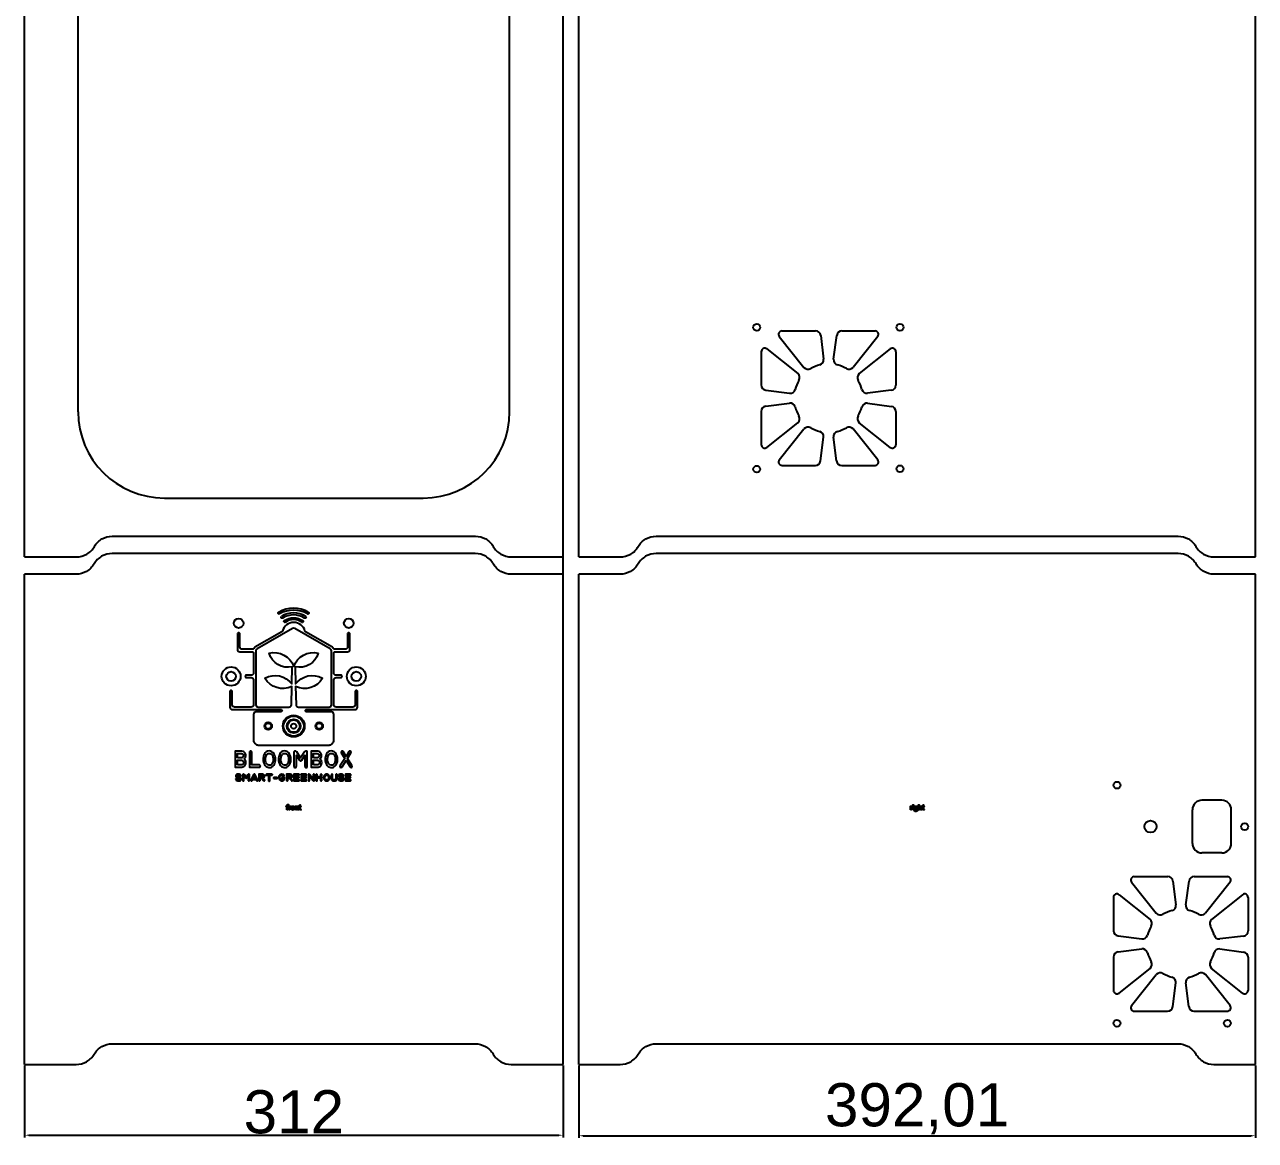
# Model space of a CAD drawing. Header units: millimetres. Extents: x -91 to 6779, y -36 to 1655.
# Drawn here: x 432 to 1145, y -36 to 611 of the extents above; entities that cross this region are included whole.
import ezdxf

# ---------------------------------------------------------------- set-up
doc = ezdxf.new("R2010")
doc.units = ezdxf.units.MM
doc.layers.add('Layer_0', color=7, linetype='Continuous')
doc.styles.get("Standard").update_dxf_attribs({"font": 'arial.ttf'})
doc.dimstyles.new('ISO-25', dxfattribs={"dimtxt": 2.5, "dimasz": 2.5, "dimexe": 1.25, "dimexo": 0.625, "dimtad": 1, "dimtxsty": 'Standard', "dimcen": 2.5, "dimadec": 0, "dimazin": 0, "dimtfac": 1, "dimtmove": 0, "dimatfit": 3, "dimfxl": 1, "dimarcsym": 0})

# ---------------------------------------------------------------- blocks, each defined once
blk = doc.blocks.new('*D86')
at = {"layer": 'Defpoints', "color": 0, "transparency": 16777216}
for p in [(431.71, 8.01), (743.71, 8.01), (743.71, -32.99)]:
    blk.add_point(p, dxfattribs=at)
at = {"layer": 'Layer_0', "color": 0, "lineweight": -2, "transparency": 16777216}
for p, q in [((431.71, 7.38), (431.71, -34.24)), ((743.71, 7.38), (743.71, -34.24)), ((434.21, -32.99), (741.21, -32.99))]:
    blk.add_line(p, q, dxfattribs=at)
at = {"layer": 'Layer_0', "color": 0, "transparency": 16777216}
for points in [[(434.21, -32.58), (434.21, -33.41), (431.71, -32.99)], [(741.21, -32.58), (741.21, -33.41), (743.71, -32.99)]]:
    blk.add_solid(points, dxfattribs=at)
at = {"layer": 'Layer_0', "color": 0, "transparency": 16777216, "insert": (587.71, -19.59), "char_height": 25, "attachment_point": 5}
blk.add_mtext('312', dxfattribs=at)
blk = doc.blocks.new('*D87')
at = {"layer": 'Defpoints', "color": 0, "transparency": 16777216}
for p in [(752.81, 8.01), (1144.82, 8.01), (1144.82, -33.31)]:
    blk.add_point(p, dxfattribs=at)
at = {"layer": 'Layer_0', "color": 0, "lineweight": -2, "transparency": 16777216}
for p, q in [((752.81, 7.38), (752.81, -34.56)), ((1144.82, 7.38), (1144.82, -34.56)), ((755.31, -33.31), (1142.32, -33.31))]:
    blk.add_line(p, q, dxfattribs=at)
at = {"layer": 'Layer_0', "color": 0, "transparency": 16777216}
for points in [[(755.31, -32.89), (755.31, -33.73), (752.81, -33.31)], [(1142.32, -32.89), (1142.32, -33.73), (1144.82, -33.31)]]:
    blk.add_solid(points, dxfattribs=at)
at = {"layer": 'Layer_0', "color": 0, "transparency": 16777216, "insert": (948.82, -17.66), "char_height": 25, "attachment_point": 5}
blk.add_mtext('392,01', dxfattribs=at)

msp = doc.modelspace()

# ---------------------------------------------------------------- linework, layer by layer
at = {"layer": 'Layer_0'}
for p, q in [((431.711, 302.256), (431.711, 936.456)), ((743.711, 8.01), (743.711, 936.456)), ((752.811, 302.256), (752.811, 936.376)), ((1144.821, 302.256), (1144.821, 936.456)), ((462.718, 386.354), (462.704, 876.354)), ((712.712, 386.356), (712.712, 876.356)), ((868.985, 430.008), (883.285, 412.082)), ((870.548, 433.256), (889.977, 433.256)), ((892.954, 430.628), (894.674, 416.883)), ((900.424, 416.888), (902.275, 430.655)), ((905.249, 433.256), (924.462, 433.256)), ((926.026, 430.008), (911.726, 412.082)), ((858.505, 421.213), (858.505, 401.896)), ((861.753, 422.776), (879.679, 408.476)), ((933.258, 422.776), (915.332, 408.476)), ((936.505, 421.213), (936.505, 401.784)), ((861.124, 398.92), (874.887, 397.155)), ((933.878, 398.807), (920.132, 397.087)), ((858.505, 386.616), (858.505, 367.299)), ((861.124, 389.591), (874.887, 391.356)), ((920.138, 391.337), (933.905, 389.485)), ((936.505, 386.512), (936.505, 367.299)), ((861.753, 365.735), (879.679, 380.035)), ((933.258, 365.735), (915.332, 380.035)), ((868.985, 358.503), (883.285, 376.429)), ((892.841, 357.874), (894.606, 371.637)), ((902.17, 357.874), (900.405, 371.637)), ((926.026, 358.503), (911.726, 376.429)), ((870.548, 355.256), (889.865, 355.256)), ((905.145, 355.256), (924.462, 355.256)), ((512.718, 336.356), (587.711, 336.356)), ((587.711, 336.356), (662.712, 336.356)), ((431.711, 8.01), (431.711, 292.21)), ((752.811, 8.01), (752.811, 292.21)), ((1144.821, 8.01), (1144.821, 292.21)), ((1125.362, 161.173), (1113.862, 161.173)), ((1108.362, 136.173), (1108.362, 155.673)), ((1130.862, 136.173), (1130.862, 155.673)), ((1125.362, 130.673), (1113.862, 130.673)), ((1074.655, 116.923), (1094.084, 116.923)), ((1097.061, 114.296), (1098.781, 100.55)), ((1104.531, 100.556), (1106.383, 114.323)), ((1109.356, 116.923), (1128.569, 116.923)), ((1073.092, 113.676), (1087.392, 95.75)), ((1130.133, 113.676), (1115.833, 95.75)), ((1062.612, 104.88), (1062.612, 85.563)), ((1065.86, 106.444), (1083.786, 92.144)), ((1137.365, 106.444), (1119.439, 92.144)), ((1140.612, 104.88), (1140.612, 85.452)), ((1065.231, 82.588), (1078.994, 80.823)), ((1137.985, 82.475), (1124.239, 80.755)), ((1065.231, 73.259), (1078.994, 75.024)), ((1124.245, 75.004), (1138.012, 73.153)), ((1062.612, 70.283), (1062.612, 50.966)), ((1140.612, 70.18), (1140.612, 50.966)), ((1065.86, 49.403), (1083.786, 63.703)), ((1073.092, 42.171), (1087.392, 60.097)), ((1130.133, 42.171), (1115.833, 60.097)), ((1137.365, 49.403), (1119.439, 63.703)), ((1096.948, 41.542), (1098.713, 55.305)), ((1106.277, 41.542), (1104.512, 55.305)), ((1074.655, 38.923), (1093.972, 38.923)), ((1109.252, 38.923), (1128.569, 38.923)), ((737.711, 8.01), (743.711, 8.01))]:
    msp.add_line(p, q, dxfattribs=at)
for points in [[(431.711, 302.256), (461.711, 302.256), (461.711, 302.256, 0.1316789), (467.761, 303.877), (467.761, 303.877, 0.1316001), (472.19, 308.306), (472.19, 308.306, -0.1316364), (476.546, 312.662), (476.546, 312.662, -0.1316073), (482.496, 314.256), (692.926, 314.256), (692.926, 314.256, -0.131608), (698.876, 312.662), (698.876, 312.662, -0.1316356), (703.232, 308.306), (703.232, 308.306, 0.1316014), (707.661, 303.877), (707.661, 303.877, 0.1316794), (713.711, 302.256), (743.711, 302.256)], [(752.811, 302.256), (776.811, 302.256), (776.811, 302.256, 0.1316742), (782.861, 303.877), (782.861, 303.877, 0.1315982), (787.29, 308.306), (787.29, 308.306, -0.1316389), (791.646, 312.662), (791.646, 312.662, -0.1316069), (797.596, 314.256), (1100.026, 314.256), (1100.026, 314.256, -0.1316106), (1105.976, 312.662), (1105.976, 312.662, -0.1316407), (1110.332, 308.306), (1110.332, 308.306, 0.1315963), (1114.761, 303.877), (1114.761, 303.877, 0.1316742), (1120.811, 302.256), (1144.821, 302.256)], [(743.711, 292.21), (713.611, 292.21), (713.611, 292.21, -0.1316088), (707.661, 293.804), (707.661, 293.804, -0.1315313), (703.305, 298.16), (703.305, 298.16, 0.1316598), (698.876, 302.589), (698.876, 302.589, 0.1316806), (692.826, 304.21), (482.396, 304.21), (482.396, 304.21, 0.1316799), (476.346, 302.589), (476.346, 302.589, 0.131658), (471.917, 298.16), (471.917, 298.16, -0.1315315), (467.561, 293.804), (467.561, 293.804, -0.1316083), (461.611, 292.21), (431.711, 292.21)], [(1144.821, 292.21), (1120.811, 292.21), (1120.811, 292.21, -0.1316069), (1114.861, 293.804), (1114.861, 293.804, -0.1315276), (1110.505, 298.16), (1110.505, 298.16, 0.1316674), (1106.076, 302.589), (1106.076, 302.589, 0.1316806), (1100.026, 304.21), (797.596, 304.21), (797.596, 304.21, 0.1316788), (791.546, 302.589), (791.546, 302.589, 0.131663), (787.117, 298.16), (787.117, 298.16, -0.1315327), (782.761, 293.804), (782.761, 293.804, -0.1316069), (776.811, 292.21), (752.811, 292.21)], [(596.166, 270.127, -0.2816604), (596.473, 269.641, -0.2816677), (596.18, 269.146, -0.2816781), (595.606, 269.182, 0.2722784), (579.461, 269.182, -0.2816751), (578.887, 269.146, -0.2816732), (578.595, 269.641, -0.2816659), (578.902, 270.127)], [(596.238, 270.084, 0.2750296), (578.829, 270.084)], [(564.448, 249.124, -0.3178384), (563.801, 248.667), (557.78, 248.667, -0.4142136), (556.408, 250.04), (556.408, 257.589, 0.4142136), (555.721, 258.276, 0.4142136), (555.035, 257.589), (555.035, 248.667, 0.4142136), (556.408, 247.294), (563.683, 247.294, -0.4142136), (564.369, 246.608), (564.369, 235.052, -0.4142136), (562.997, 233.679), (560.251, 233.679, 0.4142136), (559.565, 232.993, 0.4142136), (560.251, 232.307), (562.997, 232.307, -0.4142136), (564.369, 230.934), (564.369, 216.521, -0.4142136), (562.997, 215.148), (553.388, 215.148, -0.4142136), (552.015, 216.521), (552.015, 224.071, 0.4142136), (551.329, 224.757, 0.4142136), (550.642, 224.071), (550.642, 215.148, 0.4142136), (552.015, 213.775), (564.369, 213.775), (580.155, 213.775, -0.4142136), (580.842, 213.089, -0.4142136), (580.155, 212.403), (565.742, 212.403, 0.4142136), (564.369, 211.03), (564.369, 195.93, 0.4142136), (567.115, 193.185), (608.106, 193.185, 0.4142136), (610.851, 195.93), (610.851, 211.03, 0.4142136), (609.479, 212.403), (595.065, 212.403, -0.4142136), (594.379, 213.089, -0.4142136), (595.065, 213.775), (610.851, 213.775), (623.206, 213.775, 0.4142136), (624.578, 215.148), (624.578, 224.071, 0.4142136), (623.892, 224.757, 0.4142136), (623.206, 224.071), (623.206, 216.521, -0.4142136), (621.833, 215.148), (612.224, 215.148, -0.4142136), (610.851, 216.521), (610.851, 230.923, -0.4142136), (612.224, 232.296), (614.97, 232.296, 0.4142136), (615.656, 232.982), (615.656, 232.993, 0.4142136), (614.97, 233.679), (612.224, 233.679, -0.4142136), (610.851, 235.052), (610.851, 246.608, -0.4142136), (611.538, 247.294), (618.813, 247.294, 0.4142136), (620.186, 248.667), (620.186, 257.589, 0.4142136), (619.499, 258.276, 0.4142136), (618.813, 257.589), (618.813, 250.04, -0.4142136), (617.44, 248.667), (611.42, 248.667, -0.3178384), (610.773, 249.124, 0.1803995), (610.157, 249.86), (594.488, 258.77, -0.2051404), (594.161, 259.201, 0.3435269), (587.659, 264.295, 0.3435265), (581.129, 259.237, -0.2036928), (580.803, 258.81), (565.064, 249.86, 0.1804057), (564.448, 249.124)], [(594.521, 267.728, -0.2768885), (594.802, 267.237, -0.2768662), (594.501, 266.758, -0.276882), (593.937, 266.798, 0.2868499), (581.13, 266.798, -0.2768763), (580.566, 266.758, -0.2768773), (580.265, 267.237, -0.2768886), (580.546, 267.728)], [(594.568, 267.698, 0.2892058), (580.5, 267.698)], [(592.258, 264.4, 0.3152987), (582.81, 264.4, -0.4142079), (582.045, 264.534, -0.4142146), (582.18, 265.299, -0.3152992), (592.888, 265.299, -0.4142136), (593.023, 264.534, -0.4142182), (592.258, 264.4)], [(601.864, 246.444, -0.3910216), (588.496, 238.513), (588.704, 228.568, -0.3833742), (604.27, 231.941, -0.3944475), (588.734, 227.126), (588.955, 216.492, 0.4081257), (590.327, 215.148), (608.106, 215.148, 0.4142136), (609.479, 216.521), (609.479, 247.78, 0.2678427), (608.793, 248.968), (588.269, 260.764, 0.2669629), (586.901, 260.764), (566.43, 248.993, 0.2684197), (565.742, 247.803), (565.742, 216.521, 0.4142136), (567.115, 215.148), (584.893, 215.148, 0.4081257), (586.266, 216.492), (586.487, 227.126, -0.3944479), (570.951, 231.941, -0.3833743), (586.517, 228.568), (586.724, 238.513, -0.3910218), (573.356, 246.444, -0.3843518), (587.61, 238.74, -0.384352), (601.864, 246.444)], [(557.311, 180.327), (557.652, 180.359, 0.0920249), (558.78, 180.698, 0.1879432), (559.767, 181.841, 0.1415779), (559.852, 183.888, 0.2205733), (558.899, 185.102), (559.118, 185.291, 0.1822879), (559.817, 186.744, 0.1198414), (559.635, 188.124, 0.1980298), (558.349, 189.419, 0.1032378), (556.825, 189.706), (553.723, 189.706), (553.723, 180.317), (556.947, 180.317), (557.311, 180.327)], [(555.082, 185.808), (555.082, 188.306), (556.825, 188.306, -0.1102097), (557.797, 188.121, -0.3117578), (558.473, 187.05, -0.1609078), (558.26, 186.293, -0.1917235), (557.474, 185.851, -0.045282), (556.96, 185.808), (555.082, 185.808)], [(567.766, 180.314), (567.906, 180.347, 0.3019753), (568.283, 180.839, 0.1661392), (568.197, 181.413, 0.232441), (567.766, 181.665), (567.604, 181.676), (563.318, 181.676), (563.318, 188.99, 0.1944348), (563.15, 189.517, 0.2080638), (562.646, 189.693, 0.204924), (562.131, 189.517, 0.1977136), (561.959, 188.99), (561.959, 180.303), (567.604, 180.303), (567.766, 180.314)], [(573.731, 180.131, 0.1046244), (574.839, 180.434, 0.1195235), (576.065, 181.545, 0.1435253), (577.069, 184.215, 0.1120503), (576.722, 187.098, 0.0979814), (575.708, 188.752, 0.296666), (572.456, 189.623, 0.1447669), (571.074, 188.586, 0.1168845), (570.035, 186.268, 0.1080004), (570.092, 183.343, 0.1504968), (571.578, 180.833, 0.1985021), (573.731, 180.131)], [(573.4, 181.529), (573.272, 181.542, -0.1825414), (572.021, 182.262, -0.1241939), (571.533, 183.11, -0.0806267), (571.28, 184.91, -0.0870696), (571.574, 186.792, -0.0872136), (572.115, 187.772, -0.2692914), (573.649, 188.359, -0.2214887), (575.038, 187.465, -0.1172458), (575.69, 185.585, -0.0947455), (575.533, 183.363, -0.1420822), (574.687, 181.961, -0.2050229), (573.4, 181.529)], [(582.654, 180.131, 0.1900519), (584.561, 181.034, 0.0856618), (585.597, 182.589, 0.1004692), (586.023, 184.91, 0.091895), (585.645, 187.098, 0.0979944), (584.631, 188.752, 0.2966672), (581.379, 189.623, 0.1447673), (579.997, 188.586, 0.1168848), (578.958, 186.268, 0.1080001), (579.015, 183.343, 0.1504963), (580.5, 180.833, 0.1985025), (582.654, 180.131)], [(582.323, 181.529), (582.195, 181.542, -0.1825408), (580.943, 182.262, -0.1241942), (580.456, 183.11, -0.0806273), (580.203, 184.91, -0.0870701), (580.496, 186.792, -0.0872137), (581.037, 187.772, -0.2692911), (582.572, 188.359, -0.2214886), (583.961, 187.465, -0.117246), (584.612, 185.585, -0.0947456), (584.456, 183.363, -0.1420819), (583.609, 181.961, -0.2050224), (582.323, 181.529)], [(594.983, 180.204), (595.122, 180.237, 0.2488458), (595.465, 180.589, 0.0784833), (595.508, 180.896), (595.508, 188.923, 0.2942711), (595.073, 189.662, 0.2778004), (594.22, 189.505, 0.0679527), (593.915, 189.17), (591.639, 185.808), (589.369, 189.178, 0.3872276), (588.069, 189.551, 0.2368557), (587.791, 189.095), (587.78, 188.924), (587.78, 180.897, 0.2005364), (587.955, 180.369, 0.2020634), (588.48, 180.193, 0.2050925), (588.995, 180.369, 0.1978905), (589.166, 180.897), (589.166, 187.373), (590.912, 184.403, 0.1997463), (591.411, 184.02, 0.1997468), (592.034, 184.105, 0.1084711), (592.378, 184.441), (594.135, 187.306), (594.135, 180.897, 0.1976443), (594.307, 180.369, 0.2050616), (594.822, 180.193), (594.983, 180.204)], [(601.238, 180.327, 0.0819623), (602.46, 180.582, 0.2500464), (603.776, 182.105, 0.1197805), (603.778, 183.888, 0.220572), (602.826, 185.102), (603.044, 185.291, 0.1822883), (603.743, 186.744, 0.1199854), (603.562, 188.124, 0.1980418), (602.275, 189.419, 0.1032379), (600.751, 189.706), (597.65, 189.706), (597.65, 180.317), (600.874, 180.317), (601.238, 180.327)], [(599.009, 185.808), (599.009, 188.306), (600.751, 188.306, -0.1102093), (601.724, 188.121, -0.3117582), (602.399, 187.05, -0.1609096), (602.186, 186.293, -0.1917228), (601.4, 185.851, -0.0452823), (600.886, 185.808), (599.009, 185.808)], [(609.696, 180.131, 0.190051), (611.603, 181.034, 0.0856611), (612.639, 182.589, 0.1004686), (613.065, 184.91, 0.0918947), (612.687, 187.098, 0.0979945), (611.673, 188.752, 0.2966661), (608.421, 189.623, 0.1447672), (607.039, 188.586, 0.1168845), (606, 186.268, 0.1079998), (606.057, 183.343, 0.1504968), (607.543, 180.833, 0.1985034), (609.696, 180.131)], [(609.365, 181.529), (609.237, 181.542, -0.1825337), (607.985, 182.262, -0.1241931), (607.498, 183.11, -0.0806272), (607.245, 184.91, -0.0870546), (607.539, 186.792, -0.0872136), (608.079, 187.772, -0.2692909), (609.614, 188.359, -0.2214883), (611.003, 187.465, -0.1172462), (611.654, 185.585, -0.0947463), (611.498, 183.363, -0.1420818), (610.651, 181.961, -0.2050234), (609.365, 181.529)], [(620.914, 180.234, 0.2840787), (621.485, 180.777, 0.2046678), (621.382, 181.274), (618.766, 185.379), (620.78, 188.647, 0.3808962), (620.67, 189.499, 0.3498787), (619.795, 189.601, 0.0977196), (619.641, 189.436), (617.967, 186.57), (616.288, 189.443, 0.2723965), (615.773, 189.706, 0.4003733), (615.043, 189.017, 0.1412435), (615.154, 188.647), (617.17, 185.377), (614.526, 181.274, 0.3855834), (614.633, 180.424, 0.3376052), (615.502, 180.319, 0.0977208), (615.652, 180.472), (617.965, 184.185), (620.251, 180.477, 0.2645499), (620.781, 180.221), (620.914, 180.234)], [(555.082, 181.717), (555.082, 184.408), (556.88, 184.408, -0.1101746), (557.926, 184.216, -0.283791), (558.59, 183.208, -0.1485258), (558.435, 182.344, -0.2050542), (557.669, 181.8, -0.0648026), (556.948, 181.717), (555.082, 181.717)], [(555.793, 172.411), (555.985, 172.424, 0.1197502), (556.86, 172.682), (557.031, 172.826), (557.159, 172.993), (557.243, 173.178), (557.278, 173.375), (557.287, 173.516), (557.27, 173.654), (557.228, 173.788), (557.161, 173.914), (557.071, 174.031), (556.961, 174.136), (556.83, 174.228), (556.681, 174.304, 0.0339578), (555.474, 174.711), (555.274, 174.78, -0.1401513), (554.77, 175.086), (554.727, 175.157), (554.703, 175.23), (554.695, 175.306), (554.705, 175.38), (554.731, 175.452), (554.772, 175.519), (554.83, 175.58), (554.902, 175.633, -0.20594), (556.09, 175.654), (556.21, 175.587), (556.311, 175.503), (556.39, 175.405), (556.444, 175.296), (556.486, 175.227, 0.2830957), (556.949, 175.179), (557.036, 175.236), (557.092, 175.312), (557.112, 175.399), (557.093, 175.488), (557.005, 175.67), (556.876, 175.834), (556.71, 175.974), (556.511, 176.087, 0.129619), (555.49, 176.304, 0.1214656), (554.499, 176.075), (554.386, 176.003), (554.287, 175.92), (554.202, 175.829), (554.132, 175.73), (554.078, 175.626), (554.041, 175.516), (554.021, 175.403), (554.019, 175.287), (554.029, 175.166), (554.057, 175.048), (554.103, 174.935), (554.165, 174.827), (554.243, 174.727), (554.336, 174.634), (554.443, 174.55), (554.564, 174.477), (554.73, 174.389), (555.96, 173.975, -0.1164408), (556.497, 173.694, -0.2945478), (556.569, 173.378), (556.52, 173.267), (556.438, 173.171), (556.328, 173.094), (556.196, 173.042, -0.1535349), (555.132, 173.047), (554.959, 173.141), (554.809, 173.256), (554.685, 173.389), (554.592, 173.539), (554.551, 173.594, 0.3255939), (554.149, 173.613), (554.049, 173.535), (553.992, 173.438), (553.98, 173.33), (554.019, 173.223, 0.127065), (554.686, 172.611, 0.1364404), (555.793, 172.411)], [(561.727, 172.439), (561.796, 172.452), (561.886, 172.494), (561.95, 172.557), (561.986, 172.632), (561.989, 172.715), (561.989, 175.926, 0.2367414), (561.895, 176.146, 0.1762916), (561.632, 176.245), (561.499, 176.224), (561.378, 176.179), (561.274, 176.112), (561.193, 176.025), (560.056, 174.68), (558.922, 176.028, 0.1960823), (558.603, 176.211, 0.1752793), (558.22, 176.145, 0.2375692), (558.128, 175.926), (558.128, 172.715, 0.2391404), (558.188, 172.531, 0.1791188), (558.395, 172.439), (558.502, 172.429), (558.604, 172.445), (558.697, 172.484), (558.772, 172.544, 0.1530742), (558.821, 172.715), (558.821, 175.306), (559.693, 174.118, 0.1868043), (559.942, 173.965, 0.1634463), (560.254, 173.999, 0.1055226), (560.426, 174.133), (561.303, 175.279), (561.303, 172.715, 0.238647), (561.361, 172.532, 0.1789615), (561.566, 172.439, 0.0534978), (561.727, 172.439)], [(566.506, 172.433), (566.568, 172.447), (566.673, 172.493), (566.748, 172.563), (566.788, 172.65), (566.786, 172.745), (566.768, 172.802), (565.176, 176.082), (565.136, 176.144), (565.079, 176.196), (565.007, 176.233), (564.924, 176.255, 0.2469394), (564.452, 176.152), (564.392, 176.062), (562.867, 172.794, 0.2471199), (562.877, 172.586, 0.1946447), (563.071, 172.448, 0.1690849), (563.337, 172.449, 0.2081877), (563.516, 172.605), (563.764, 173.121), (565.871, 173.121), (566.144, 172.57), (566.207, 172.498), (566.294, 172.449), (566.397, 172.426), (566.506, 172.433)], [(570.545, 172.44), (570.608, 172.456), (570.72, 172.514), (570.795, 172.597), (570.828, 172.697), (570.813, 172.803, 0.0777241), (570.761, 172.883), (569.696, 174.038), (569.852, 174.049, 0.1439197), (570.234, 174.221), (570.385, 174.311), (570.517, 174.415), (570.628, 174.533), (570.717, 174.661), (570.782, 174.798), (570.822, 174.941), (570.837, 175.089), (570.824, 175.24), (570.78, 175.447), (570.689, 175.637), (570.557, 175.808), (570.388, 175.955), (570.189, 176.074), (569.964, 176.162), (569.718, 176.214), (569.456, 176.228), (567.442, 176.228), (567.442, 172.721, 0.2382886), (567.499, 172.535, 0.1790582), (567.705, 172.439), (567.811, 172.429), (567.913, 172.445), (568.005, 172.485), (568.08, 172.546, 0.1519595), (568.128, 172.72), (568.128, 174.038), (568.908, 174.038), (570.207, 172.561), (570.269, 172.499), (570.351, 172.456), (570.445, 172.436), (570.545, 172.44)], [(568.128, 174.598), (568.128, 175.679), (569.457, 175.679, -0.1804555), (569.96, 175.523), (570.047, 175.436), (570.109, 175.338), (570.144, 175.231), (570.151, 175.12), (570.147, 175.003), (570.112, 174.892), (570.048, 174.789), (569.957, 174.698, -0.161676), (569.7, 174.598), (568.128, 174.598)], [(573.507, 172.263), (573.579, 172.277), (573.672, 172.323), (573.74, 172.389), (573.777, 172.468), (573.78, 172.556), (573.78, 175.657), (574.903, 175.657, 0.1678394), (575.142, 175.707, 0.2214895), (575.262, 175.88), (575.275, 175.968), (575.254, 176.054), (575.204, 176.131), (575.126, 176.194, 0.1054465), (574.903, 176.234), (571.943, 176.234, 0.1669711), (571.705, 176.185, 0.2198067), (571.584, 176.015), (571.572, 175.926), (571.592, 175.84), (571.643, 175.762), (571.721, 175.698, 0.1062978), (571.943, 175.657), (573.067, 175.657), (573.067, 172.556, 0.2381193), (573.126, 172.363, 0.1788351), (573.34, 172.263, 0.0545654), (573.507, 172.263)], [(580.952, 172.411), (581.07, 172.423), (581.246, 172.462), (581.412, 172.517), (581.566, 172.589), (581.706, 172.676), (581.832, 172.777), (581.94, 172.891), (582.029, 173.015), (582.098, 173.15, 0.1081434), (582.23, 173.822), (582.23, 174.455), (580.977, 174.455, 0.1672783), (580.747, 174.408, 0.2204367), (580.631, 174.242), (580.619, 174.156), (580.639, 174.073), (580.687, 173.997), (580.763, 173.935, 0.107813), (580.977, 173.895), (581.521, 173.895, -0.1396282), (581.4, 173.257), (581.348, 173.18), (581.281, 173.113), (581.201, 173.057), (581.112, 173.013), (581.015, 172.982), (580.911, 172.965), (580.805, 172.961), (580.696, 172.974), (580.465, 173.027), (580.256, 173.119), (580.077, 173.244), (579.935, 173.401), (579.849, 173.522), (579.776, 173.648), (579.716, 173.779), (579.67, 173.912), (579.637, 174.048), (579.618, 174.186), (579.613, 174.325), (579.622, 174.464), (579.648, 174.718), (579.723, 174.964), (579.845, 175.198), (580.013, 175.415), (580.111, 175.5), (580.221, 175.572), (580.342, 175.629), (580.472, 175.672), (580.608, 175.7), (580.748, 175.712), (580.891, 175.708), (581.033, 175.686, -0.1710535), (581.449, 175.451), (581.538, 175.359), (581.634, 175.293), (581.75, 175.26), (581.873, 175.262), (581.991, 175.301), (582.084, 175.368), (582.138, 175.454), (582.149, 175.551), (582.114, 175.647), (581.99, 175.804), (581.838, 175.944), (581.663, 176.064), (581.465, 176.162, 0.145999), (580.197, 176.19), (580.039, 176.129), (579.89, 176.058), (579.75, 175.976), (579.62, 175.885), (579.501, 175.784), (579.394, 175.675), (579.3, 175.559), (579.219, 175.434, 0.2435086), (579.123, 173.499, 0.0957801), (579.884, 172.679), (580.122, 172.549), (580.385, 172.46), (580.664, 172.413), (580.952, 172.411)], [(586.595, 172.44), (586.658, 172.456), (586.77, 172.514), (586.845, 172.597), (586.878, 172.697), (586.863, 172.803, 0.0806638), (586.811, 172.883), (585.746, 174.038), (585.901, 174.049, 0.1439785), (586.284, 174.221), (586.421, 174.299), (586.542, 174.39), (586.647, 174.492), (586.734, 174.604), (586.801, 174.724), (586.849, 174.85), (586.876, 174.982), (586.881, 175.117), (586.879, 175.227), (586.863, 175.336), (586.833, 175.443), (586.79, 175.546), (586.667, 175.74), (586.495, 175.911), (586.282, 176.051), (586.042, 176.152), (585.78, 176.212), (585.506, 176.228), (583.492, 176.228), (583.492, 172.721, 0.2383272), (583.549, 172.535, 0.1790341), (583.755, 172.439), (583.861, 172.429), (583.963, 172.445), (584.055, 172.485), (584.13, 172.546, 0.1519756), (584.178, 172.72), (584.178, 174.038), (584.957, 174.038), (586.256, 172.561), (586.319, 172.499), (586.401, 172.456), (586.495, 172.436), (586.595, 172.44)], [(584.178, 174.598), (584.178, 175.679), (585.507, 175.679, -0.1804029), (586.01, 175.523), (586.097, 175.436), (586.159, 175.338), (586.194, 175.231), (586.201, 175.12), (586.197, 175.003), (586.162, 174.892), (586.098, 174.789), (586.007, 174.698, -0.1612306), (585.75, 174.598), (584.178, 174.598)], [(590.66, 172.488), (590.73, 172.501), (590.819, 172.544), (590.884, 172.607), (590.921, 172.683), (590.924, 172.766, 0.2654494), (590.836, 172.973, 0.1940108), (590.579, 173.044), (588.438, 173.044), (588.438, 174.252), (590.444, 174.252, 0.1688531), (590.672, 174.302, 0.2235321), (590.784, 174.468), (590.795, 174.553), (590.776, 174.636), (590.729, 174.711), (590.654, 174.773, 0.1079904), (590.444, 174.812), (588.438, 174.812), (588.438, 175.674), (590.579, 175.674, 0.1689297), (590.806, 175.724, 0.22365), (590.918, 175.89), (590.93, 175.975), (590.911, 176.058), (590.863, 176.133), (590.789, 176.195, 0.1083329), (590.579, 176.234), (587.758, 176.234), (587.758, 172.484), (590.579, 172.484), (590.66, 172.488)], [(594.844, 172.488, 0.1787157), (595.048, 172.583, 0.2381609), (595.107, 172.766, 0.2655836), (595.02, 172.973, 0.1940886), (594.763, 173.044), (592.621, 173.044), (592.621, 174.252), (594.628, 174.252, 0.1690061), (594.856, 174.302, 0.2237823), (594.967, 174.468), (594.979, 174.553), (594.96, 174.636), (594.913, 174.711), (594.838, 174.773, 0.1081775), (594.628, 174.812), (592.621, 174.812), (592.621, 175.674), (594.763, 175.674, 0.1690534), (594.99, 175.724, 0.2238499), (595.102, 175.89), (595.114, 175.975), (595.095, 176.058), (595.047, 176.133), (594.973, 176.195, 0.1082551), (594.763, 176.234), (591.942, 176.234), (591.942, 172.484), (594.763, 172.484), (594.844, 172.488)], [(599.381, 172.433), (599.469, 172.459), (599.538, 172.507), (599.584, 172.57), (599.599, 172.644), (599.604, 172.711), (599.604, 175.963, 0.2386973), (599.546, 176.146, 0.1790557), (599.341, 176.24), (599.236, 176.25), (599.133, 176.234), (599.041, 176.195), (598.966, 176.135, 0.1542234), (598.918, 175.963), (598.918, 173.504), (596.796, 176.078), (596.69, 176.175), (596.552, 176.231), (596.398, 176.243), (596.244, 176.208), (596.186, 176.162), (596.144, 176.107), (596.122, 176.045), (596.12, 175.98), (596.12, 172.715, 0.238326), (596.176, 172.53, 0.1790358), (596.382, 172.433), (596.488, 172.424), (596.591, 172.44), (596.683, 172.48), (596.757, 172.541, 0.1517136), (596.805, 172.716), (596.805, 175.236), (598.952, 172.61), (599.028, 172.526), (599.131, 172.466), (599.251, 172.434), (599.381, 172.433)], [(603.592, 172.439, 0.1785624), (603.793, 172.534, 0.2375869), (603.85, 172.715), (603.85, 175.953, 0.2387578), (603.793, 176.132, 0.1790621), (603.592, 176.224), (603.487, 176.233), (603.386, 176.218), (603.294, 176.18), (603.219, 176.121, 0.1572089), (603.171, 175.953), (603.171, 174.713), (601.25, 174.713), (601.25, 175.953, 0.2389329), (601.193, 176.132, 0.1791592), (600.993, 176.224), (600.888, 176.233), (600.786, 176.218), (600.695, 176.18), (600.619, 176.121, 0.1570182), (600.571, 175.953), (600.571, 172.715, 0.2387379), (600.629, 172.532, 0.179052), (600.834, 172.439), (600.938, 172.429), (601.039, 172.445), (601.129, 172.484), (601.203, 172.544, 0.1524862), (601.25, 172.715), (601.25, 174.153), (603.171, 174.153), (603.171, 172.715, 0.2386458), (603.228, 172.532, 0.1789829), (603.433, 172.439, 0.0539655), (603.592, 172.439)], [(606.969, 172.417), (607.261, 172.476), (607.53, 172.579), (607.768, 172.722), (607.969, 172.902), (608.11, 173.057), (608.233, 173.221), (608.337, 173.392), (608.421, 173.569), (608.485, 173.752), (608.529, 173.939), (608.553, 174.129), (608.555, 174.321), (608.55, 174.542), (608.517, 174.761), (608.458, 174.975), (608.372, 175.182), (608.262, 175.382), (608.126, 175.572), (607.967, 175.751), (607.784, 175.918), (607.573, 176.059), (607.339, 176.164), (607.09, 176.232), (606.831, 176.265), (606.569, 176.261), (606.31, 176.219), (606.061, 176.141), (605.828, 176.024), (605.658, 175.888), (605.506, 175.741), (605.371, 175.584), (605.255, 175.418), (605.158, 175.245), (605.081, 175.065), (605.025, 174.879), (604.989, 174.689), (604.961, 174.49), (604.954, 174.291), (604.967, 174.092), (605, 173.896), (605.053, 173.702), (605.126, 173.512), (605.218, 173.327), (605.33, 173.148), (605.495, 172.941), (605.698, 172.761), (605.937, 172.609), (606.205, 172.491, 0.1021303), (606.969, 172.417)], [(606.642, 172.974), (606.517, 172.995), (606.373, 173.043), (606.239, 173.105), (606.117, 173.18), (606.009, 173.267), (605.915, 173.364), (605.837, 173.47), (605.777, 173.584), (605.734, 173.704, -0.1902578), (605.846, 175.179), (605.931, 175.321), (606.046, 175.449), (606.186, 175.558), (606.349, 175.646), (606.504, 175.687), (606.662, 175.705), (606.819, 175.702), (606.972, 175.678), (607.118, 175.634), (607.254, 175.571), (607.376, 175.489), (607.482, 175.39), (607.585, 175.253), (607.674, 175.111), (607.746, 174.964), (607.803, 174.813), (607.844, 174.658), (607.867, 174.501), (607.875, 174.343), (607.865, 174.183), (607.86, 174.052), (607.841, 173.923), (607.808, 173.795), (607.762, 173.671), (607.629, 173.434), (607.445, 173.218), (607.28, 173.096), (607.083, 173.012), (606.867, 172.97), (606.642, 172.974)], [(611.174, 172.407, 0.1322787), (612.253, 172.706), (612.435, 172.858), (612.577, 173.034), (612.675, 173.228), (612.728, 173.435, 0.0448459), (612.752, 173.722), (612.752, 175.958, 0.2384784), (612.697, 176.14, 0.1791416), (612.495, 176.235), (612.39, 176.244), (612.288, 176.228), (612.196, 176.189), (612.122, 176.129, 0.1546056), (612.073, 175.958), (612.073, 173.72), (612.067, 173.57), (612.023, 173.425), (611.943, 173.29), (611.83, 173.169, -0.1257499), (611.329, 172.976, -0.1328197), (610.463, 173.047), (610.311, 173.182), (610.199, 173.337), (610.129, 173.508), (610.105, 173.688), (610.105, 175.958, 0.2388061), (610.047, 176.141, 0.1791093), (609.842, 176.235), (609.737, 176.244), (609.634, 176.228), (609.542, 176.19), (609.467, 176.13, 0.1544773), (609.419, 175.958), (609.419, 173.69), (609.424, 173.563), (609.445, 173.438), (609.482, 173.316), (609.533, 173.197), (609.599, 173.083), (609.678, 172.975), (609.771, 172.873), (609.877, 172.778), (610.121, 172.617), (610.397, 172.499), (610.697, 172.426), (611.012, 172.403), (611.174, 172.407)], [(615.26, 172.411, 0.1046072), (616.214, 172.617), (616.329, 172.685), (616.432, 172.763), (616.521, 172.85), (616.596, 172.944), (616.657, 173.044), (616.703, 173.15), (616.732, 173.261), (616.745, 173.375), (616.754, 173.516), (616.737, 173.654), (616.695, 173.788), (616.628, 173.914), (616.538, 174.031), (616.428, 174.136), (616.297, 174.228), (616.148, 174.304, 0.0340265), (614.941, 174.711), (614.741, 174.78, -0.1401469), (614.237, 175.086), (614.194, 175.157), (614.17, 175.23), (614.162, 175.306), (614.172, 175.38), (614.198, 175.452), (614.24, 175.519), (614.297, 175.58), (614.369, 175.633, -0.2059395), (615.557, 175.654), (615.677, 175.587), (615.778, 175.503), (615.857, 175.405), (615.911, 175.296), (615.954, 175.227, 0.2831023), (616.416, 175.179), (616.503, 175.236), (616.559, 175.312), (616.579, 175.399), (616.56, 175.488), (616.472, 175.67), (616.343, 175.834), (616.177, 175.974), (615.978, 176.087, 0.1296082), (614.958, 176.304, 0.1214843), (613.966, 176.075), (613.853, 176.003), (613.754, 175.92), (613.669, 175.829), (613.599, 175.73), (613.545, 175.626), (613.508, 175.516), (613.488, 175.403), (613.486, 175.287), (613.496, 175.166), (613.525, 175.048), (613.57, 174.935), (613.632, 174.827), (613.71, 174.727), (613.803, 174.634), (613.91, 174.55), (614.031, 174.477), (614.197, 174.389), (615.427, 173.975, -0.1163508), (615.964, 173.694, -0.2946895), (616.036, 173.378), (615.987, 173.267), (615.905, 173.171), (615.795, 173.095), (615.663, 173.042, -0.1535077), (614.599, 173.047), (614.426, 173.141), (614.276, 173.256), (614.152, 173.389), (614.059, 173.539), (614.018, 173.594, 0.3255803), (613.616, 173.613), (613.516, 173.535), (613.459, 173.438), (613.447, 173.33), (613.486, 173.223, 0.1271861), (614.154, 172.611, 0.1364595), (615.26, 172.411)], [(620.496, 172.488, 0.1786902), (620.701, 172.583, 0.238162), (620.76, 172.766, 0.2654563), (620.672, 172.973, 0.194001), (620.415, 173.044), (618.274, 173.044), (618.274, 174.252), (620.281, 174.252, 0.1688601), (620.508, 174.302, 0.2235223), (620.62, 174.468), (620.632, 174.553), (620.613, 174.636), (620.565, 174.711), (620.491, 174.773, 0.1079879), (620.281, 174.812), (618.274, 174.812), (618.274, 175.674), (620.415, 175.674, 0.1689236), (620.643, 175.724, 0.2236589), (620.755, 175.89), (620.766, 175.975), (620.747, 176.058), (620.7, 176.133), (620.625, 176.195, 0.1083301), (620.416, 176.234), (617.595, 176.234), (617.595, 172.484), (620.416, 172.484), (620.496, 172.488)], [(583.678, 155.56), (583.678, 157.478), (583.347, 157.478), (583.347, 157.769), (583.678, 157.769), (583.678, 158.004, -0.087803), (583.718, 158.335, -0.1585387), (583.908, 158.571, -0.1476182), (584.29, 158.662, -0.0483403), (584.639, 158.624), (584.583, 158.298, 0.0442061), (584.363, 158.319), (584.217, 158.3), (584.121, 158.246), (584.068, 158.141), (584.051, 157.973), (584.051, 157.769), (584.481, 157.769), (584.481, 157.478), (584.051, 157.478), (584.051, 155.56), (583.678, 155.56)], [(584.82, 155.56), (584.82, 157.769), (585.157, 157.769), (585.157, 157.434), (585.281, 157.629), (585.395, 157.744, -0.1514096), (585.636, 157.819, -0.1390967), (586.021, 157.699), (585.892, 157.351, 0.1342245), (585.617, 157.432, 0.1631485), (585.396, 157.358, 0.1553583), (585.257, 157.154, 0.0758665), (585.195, 156.717), (585.195, 155.56), (584.82, 155.56)], [(586.091, 156.665), (586.112, 156.952), (586.176, 157.199), (586.283, 157.406), (586.432, 157.574, -0.1796528), (587.127, 157.819, -0.2030551), (587.872, 157.521), (587.999, 157.357), (588.089, 157.165), (588.143, 156.945), (588.161, 156.696), (588.153, 156.494), (588.129, 156.315), (588.089, 156.158), (588.033, 156.025, -0.1468704), (587.661, 155.645, -0.1269989), (587.127, 155.51, -0.2040126), (586.377, 155.807), (586.252, 155.973), (586.163, 156.17), (586.109, 156.401), (586.091, 156.665)], [(586.476, 156.665), (586.488, 156.466), (586.522, 156.293), (586.58, 156.148), (586.661, 156.029, 0.2159984), (587.127, 155.818, 0.2166356), (587.591, 156.03), (587.672, 156.15), (587.73, 156.298), (587.765, 156.474), (587.776, 156.677), (587.765, 156.87), (587.73, 157.037), (587.672, 157.18), (587.59, 157.298, 0.2152712), (587.127, 157.509, 0.2153578), (586.661, 157.299), (586.58, 157.181), (586.522, 157.035), (586.488, 156.863), (586.476, 156.665)], [(588.617, 155.56), (588.617, 157.769), (588.954, 157.769), (588.954, 157.455, -0.2504147), (589.657, 157.819, -0.1015708), (590.024, 157.748, -0.1372661), (590.275, 157.559, -0.1042179), (590.391, 157.282, -0.0493882), (590.412, 156.918), (590.412, 155.56), (590.038, 155.56), (590.038, 156.904, 0.0922075), (589.994, 157.246, 0.1657701), (589.839, 157.427, 0.1373283), (589.578, 157.495, 0.181558), (589.165, 157.343), (589.089, 157.25), (589.035, 157.123), (589.002, 156.962), (588.991, 156.767), (588.991, 155.56), (588.617, 155.56)], [(944.955, 155.56), (944.955, 157.769), (945.292, 157.769), (945.292, 157.434), (945.416, 157.629), (945.53, 157.744, -0.1514092), (945.77, 157.819, -0.1390967), (946.155, 157.699), (946.026, 157.351, 0.1342245), (945.752, 157.432, 0.1631485), (945.531, 157.358, 0.1553572), (945.392, 157.154, 0.0758665), (945.329, 156.717), (945.329, 155.56), (944.955, 155.56)], [(947.234, 155.377), (947.598, 155.323, 0.2023849), (947.725, 155.077, 0.1616642), (948.106, 154.973), (948.336, 154.999), (948.507, 155.077, 0.1706715), (948.699, 155.368), (948.711, 155.441), (948.72, 155.546), (948.725, 155.682), (948.726, 155.849, -0.2201907), (948.114, 155.56, -0.2344723), (947.409, 155.889, -0.1638301), (947.159, 156.677, -0.1014513), (947.274, 157.261, -0.145046), (947.605, 157.674, -0.1486317), (948.116, 157.819, -0.2274167), (948.761, 157.503), (948.761, 157.769), (949.106, 157.769), (949.106, 155.859), (949.1, 155.62), (949.08, 155.419), (949.047, 155.255), (949.001, 155.128, -0.1551251), (948.669, 154.788, -0.1259763), (948.108, 154.663), (947.92, 154.674), (947.75, 154.708), (947.6, 154.763), (947.469, 154.841), (947.363, 154.941), (947.289, 155.064), (947.246, 155.209), (947.234, 155.377)], [(947.544, 156.704), (947.555, 156.501), (947.587, 156.328), (947.641, 156.184), (947.717, 156.07, 0.2178245), (948.149, 155.87, 0.2155947), (948.582, 156.068), (948.659, 156.182), (948.713, 156.324), (948.746, 156.494), (948.757, 156.692), (948.746, 156.882), (948.712, 157.047), (948.656, 157.188), (948.577, 157.303, 0.2164592), (948.143, 157.509, 0.2182812), (947.719, 157.306), (947.642, 157.193), (947.588, 157.054), (947.555, 156.892), (947.544, 156.704)], [(949.646, 155.56), (949.646, 158.61), (950.021, 158.61), (950.021, 157.516, -0.2180599), (950.682, 157.819, -0.1233322), (951.109, 157.723, -0.1642077), (951.368, 157.455), (951.426, 157.246), (951.446, 156.96), (951.446, 155.56), (951.071, 155.56), (951.071, 156.96), (951.064, 157.091), (951.041, 157.203), (951.003, 157.295), (950.95, 157.369, 0.2054168), (950.605, 157.497, 0.1337979), (950.292, 157.41, 0.1611172), (950.083, 157.176, 0.100279), (950.021, 156.769), (950.021, 155.56), (949.646, 155.56)], [(431.711, 8.01), (461.611, 8.01), (461.611, 8.01, 0.1316789), (467.661, 9.631), (467.661, 9.631, 0.1316001), (472.09, 14.06), (472.09, 14.06, -0.1316364), (476.446, 18.416), (476.446, 18.416, -0.1316073), (482.396, 20.01), (692.826, 20.01), (692.826, 20.01, -0.131608), (698.776, 18.416), (698.776, 18.416, -0.1316356), (703.132, 14.06), (703.132, 14.06, 0.1316014), (707.561, 9.631), (707.561, 9.631, 0.1316794), (713.611, 8.01), (737.711, 8.01)], [(752.811, 8.01), (776.811, 8.01), (776.811, 8.01, 0.1316806), (782.861, 9.631), (782.861, 9.631, 0.1315982), (787.29, 14.06), (787.29, 14.06, -0.1316356), (791.646, 18.416), (791.646, 18.416, -0.1316069), (797.596, 20.01), (1100.026, 20.01), (1100.026, 20.01, -0.1316106), (1105.976, 18.416), (1105.976, 18.416, -0.1316375), (1110.332, 14.06), (1110.332, 14.06, 0.1315963), (1114.761, 9.631), (1114.761, 9.631, 0.1316806), (1120.811, 8.01), (1144.821, 8.01)]]:
    msp.add_lwpolyline(points, format="xyb", dxfattribs=at)
for points in [[(599.009, 181.717), (599.009, 184.408), (600.806, 184.408, -0.1101764), (601.852, 184.216, -0.2837903), (602.516, 183.208, -0.1485213), (602.362, 182.344, -0.2050535), (601.595, 181.8, -0.0648026), (600.874, 181.717)], [(577.968, 173.795, 0.178846), (578.171, 173.887, 0.2387669), (578.231, 174.068, 0.2398021), (578.171, 174.247, 0.1792637), (577.968, 174.335), (577.887, 174.34), (576.299, 174.34, 0.1681563), (576.077, 174.292, 0.2221441), (575.966, 174.131), (575.955, 174.047), (575.974, 173.965), (576.02, 173.891), (576.093, 173.829, 0.1104341), (576.299, 173.79), (577.887, 173.79)], [(591.82, 155.895), (591.875, 155.564, -0.0519207), (591.592, 155.531, -0.1310269), (591.275, 155.595, -0.161074), (591.117, 155.765), (591.097, 155.832), (591.083, 155.928), (591.074, 156.053), (591.071, 156.207), (591.071, 157.478), (590.797, 157.478), (590.797, 157.769), (591.071, 157.769), (591.071, 158.317), (591.444, 158.541), (591.444, 157.769), (591.82, 157.769), (591.82, 157.478), (591.444, 157.478), (591.444, 156.186, 0.1022622), (591.464, 155.98, 0.156082), (591.528, 155.907, 0.1368024), (591.656, 155.88, 0.0354896)], [(952.85, 155.895), (952.904, 155.564, -0.0519207), (952.621, 155.531, -0.1310269), (952.305, 155.595, -0.1610747), (952.147, 155.765), (952.127, 155.832), (952.112, 155.928), (952.104, 156.053), (952.101, 156.207), (952.101, 157.478), (951.826, 157.478), (951.826, 157.769), (952.101, 157.769), (952.101, 158.317), (952.473, 158.541), (952.473, 157.769), (952.85, 157.769), (952.85, 157.478), (952.473, 157.478), (952.473, 156.186, 0.1022622), (952.493, 155.98, 0.1560786), (952.558, 155.907, 0.1368006), (952.686, 155.88, 0.0354892)]]:
    msp.add_lwpolyline(points, format="xyb", close=True, dxfattribs=at)
for points in [[(563.999, 173.681), (564.784, 175.448), (565.629, 173.681), (563.999, 173.681)], [(946.367, 158.179), (946.367, 158.61), (946.742, 158.61), (946.742, 158.179), (946.367, 158.179)], [(946.367, 155.56), (946.367, 157.769), (946.742, 157.769), (946.742, 155.56), (946.367, 155.56)]]:
    msp.add_lwpolyline(points, dxfattribs=at)
for centre, radius in [((855.91, 435.296), 2), ((938.91, 435.306), 2), ((855.929, 353.113), 2), ((938.91, 353.306), 2), ((555.721, 263.767), 2.745), ((619.499, 263.767), 2.745), ((551.329, 232.993), 5.491), ((551.329, 232.993), 2.745), ((623.892, 232.993), 5.491), ((623.892, 232.993), 2.745), ((587.61, 204.167), 6.314), ((587.61, 204.167), 5.809), ((587.61, 204.167), 4.041), ((587.61, 204.167), 3.536), ((572.833, 204.167), 2.196), ((572.833, 204.167), 1.647), ((587.61, 204.167), 1.515), ((602.388, 204.167), 2.196), ((602.388, 204.167), 1.647), ((1064.612, 169.923), 2), ((1084.032, 145.923), 3.5), ((1138.612, 145.923), 2), ((1064.612, 31.923), 2), ((1128.612, 31.923), 2)]:
    msp.add_circle(centre, radius, dxfattribs=at)
for centre, radius, start, end in [((870.548, 431.256), 2, 90, 218.579804), ((889.977, 430.256), 3, 7.132549, 90), ((905.249, 430.256), 3, 90, 172.342134), ((924.462, 431.256), 2, 321.420196, 90), ((860.505, 421.213), 2, 51.420196, 180), ((934.505, 421.213), 2, 0, 128.579804), ((897.505, 394.256), 20, 104.627267, 121.085087), ((891.697, 416.51), 3, 284.627267, 7.132549), ((903.398, 416.488), 3, 172.342134, 255.156124), ((877.808, 406.131), 3, 328.914913, 51.420196), ((885.63, 413.953), 3, 218.579804, 301.085087), ((897.505, 394.256), 20, 58.914913, 75.156124), ((909.38, 413.953), 3, 238.914913, 321.420196), ((917.203, 406.131), 3, 128.579804, 211.085087), ((861.505, 401.896), 3, 180, 262.69424), ((875.268, 400.131), 3, 262.69424, 345.199523), ((897.505, 394.256), 20, 148.914913, 165.199523), ((897.505, 394.256), 20, 14.627267, 31.085087), ((933.505, 401.784), 3, 277.132549, 0), ((919.76, 400.064), 3, 194.627267, 277.132549), ((512.718, 386.356), 50, 180.001604, 270), ((662.712, 386.356), 50, 270, 0), ((861.505, 386.616), 3, 97.30576, 180), ((875.268, 388.38), 3, 14.800477, 97.30576), ((897.505, 394.256), 20, 194.800477, 211.085087), ((897.505, 394.256), 20, 328.914913, 345.156124), ((919.738, 388.363), 3, 82.342134, 165.156124), ((933.505, 386.512), 3, 0, 82.342134), ((877.808, 382.38), 3, 308.579804, 31.085087), ((917.203, 382.38), 3, 148.914913, 231.420196), ((885.63, 374.558), 3, 58.914913, 141.420196), ((897.505, 394.256), 20, 238.914913, 255.199523), ((891.63, 372.019), 3, 352.69424, 75.199523), ((903.381, 372.019), 3, 104.800477, 187.30576), ((897.505, 394.256), 20, 284.800477, 301.085087), ((909.38, 374.558), 3, 38.579804, 121.085087), ((860.505, 367.299), 2, 180, 308.579804), ((934.505, 367.299), 2, 231.420196, 0), ((870.548, 357.256), 2, 141.420196, 270), ((889.865, 358.256), 3, 270, 352.69424), ((905.145, 358.256), 3, 187.30576, 270), ((924.462, 357.256), 2, 270, 38.579804), ((1113.862, 155.673), 5.5, 90, 180), ((1125.362, 155.673), 5.5, 0, 90), ((1113.862, 136.173), 5.5, 180, 270), ((1125.362, 136.173), 5.5, 270, 0), ((1074.655, 114.923), 2, 90, 218.579804), ((1094.084, 113.923), 3, 7.132549, 90), ((1109.356, 113.923), 3, 90, 172.342134), ((1128.569, 114.923), 2, 321.420196, 90), ((1064.612, 104.88), 2, 51.420196, 180), ((1095.804, 100.178), 3, 284.627267, 7.132549), ((1107.505, 100.156), 3, 172.342134, 255.156124), ((1138.612, 104.88), 2, 0, 128.579804), ((1089.737, 97.621), 3, 218.579804, 301.085087), ((1101.612, 77.923), 20, 104.627267, 121.085087), ((1101.612, 77.923), 20, 58.914913, 75.156124), ((1113.488, 97.621), 3, 238.914913, 321.420196), ((1101.612, 77.923), 20, 148.914913, 165.199523), ((1081.915, 89.798), 3, 328.914913, 51.420196), ((1121.31, 89.798), 3, 128.579804, 211.085087), ((1101.612, 77.923), 20, 14.627267, 31.085087), ((1065.612, 85.563), 3, 180, 262.69424), ((1079.375, 83.799), 3, 262.69424, 345.199523), ((1123.867, 83.732), 3, 194.627267, 277.132549), ((1137.612, 85.452), 3, 277.132549, 0), ((1065.612, 70.283), 3, 97.30576, 180), ((1079.375, 72.048), 3, 14.800477, 97.30576), ((1101.612, 77.923), 20, 194.800477, 211.085087), ((1101.612, 77.923), 20, 328.914913, 345.156124), ((1123.845, 72.031), 3, 82.342134, 165.156124), ((1137.612, 70.18), 3, 0, 82.342134), ((1081.915, 66.048), 3, 308.579804, 31.085087), ((1121.31, 66.048), 3, 148.914913, 231.420196), ((1089.737, 58.226), 3, 58.914913, 141.420196), ((1101.612, 77.923), 20, 238.914913, 255.199523), ((1095.737, 55.686), 3, 352.69424, 75.199523), ((1107.488, 55.686), 3, 104.800477, 187.30576), ((1101.612, 77.923), 20, 284.800477, 301.085087), ((1113.488, 58.226), 3, 38.579804, 121.085087), ((1064.612, 50.966), 2, 180, 308.579804), ((1138.612, 50.966), 2, 231.420196, 0), ((1074.655, 40.923), 2, 141.420196, 270), ((1093.972, 41.923), 3, 270, 352.69424), ((1109.252, 41.923), 3, 187.30576, 270), ((1128.569, 40.923), 2, 270, 38.579804)]:
    msp.add_arc(centre, radius, start, end, dxfattribs=at)

# ---------------------------------------------------------------- dimensions: what is measured, and where the dimension line sits
for base, p1, p2, picture, middle in [((743.711, -32.992), (431.711, 8.01), (743.711, 8.01), '*D86', (587.711, -19.594)), ((1144.821, -33.309), (752.811, 8.01), (1144.821, 8.01), '*D87', (948.816, -17.66))]:
    dim = msp.add_linear_dim(base=base, p1=p1, p2=p2, dimstyle='ISO-25', override={"dimtxt": 25}, dxfattribs=at)
    dim.commit()
    dim.dimension.update_dxf_attribs({"geometry": picture, "text_midpoint": middle})

doc.saveas('drawing.dxf')
